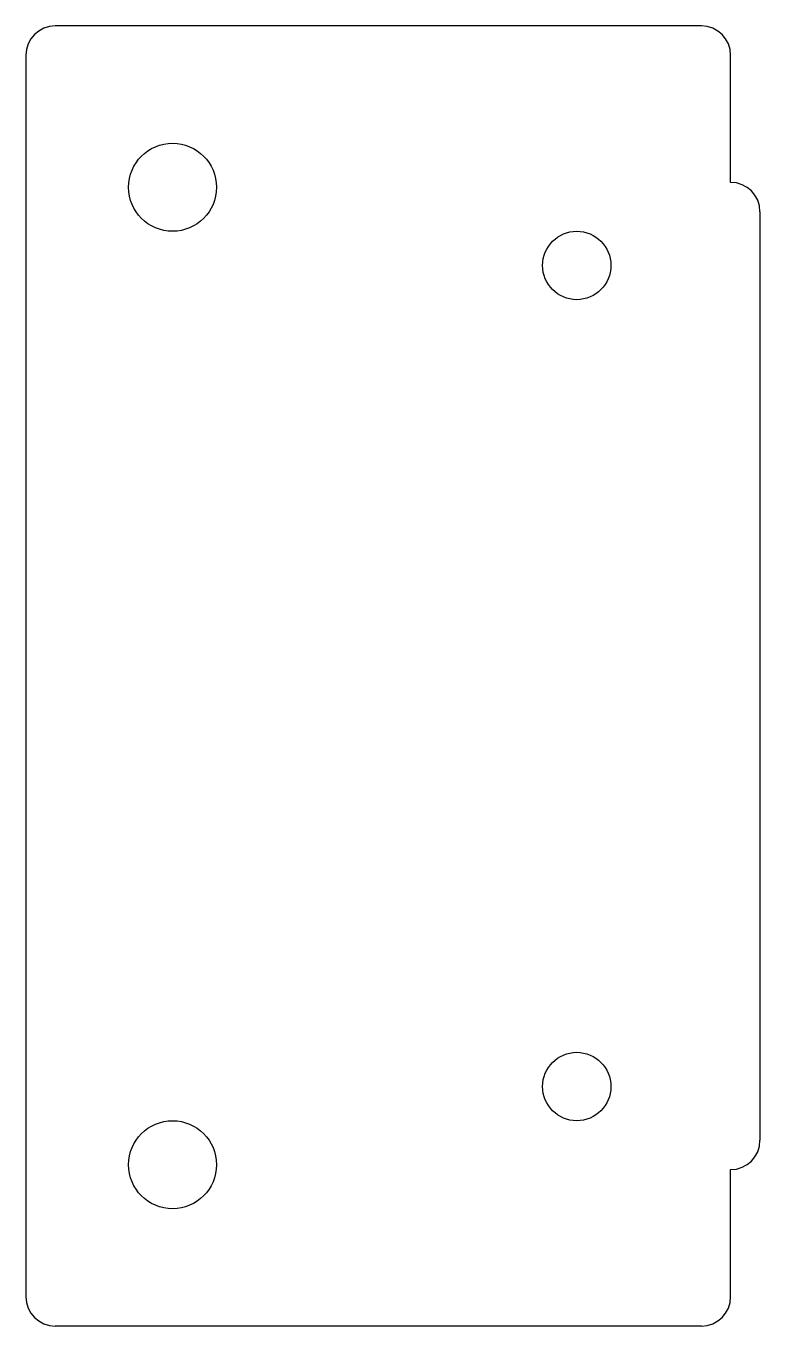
# Model space of a CAD drawing. Header units: millimetres. Extents: x -35 to 40, y -66 to 66.
import ezdxf

# ---------------------------------------------------------------- set-up
doc = ezdxf.new("R2010")
doc.units = ezdxf.units.MM

msp = doc.modelspace()

# ---------------------------------------------------------------- linework, layer by layer
at = {"color": 7, "linetype": 'Continuous', "lineweight": 25}
for p, q in [((34.12, 66.5), (-32, 66.5)), ((-35, 63.5), (-35, -63.5)), ((37.12, 50.5), (37.12, 63.5)), ((40.12, 47.5), (40.12, -47.5)), ((37.12, -63.5), (37.12, -50.5)), ((34.12, -66.5), (-32, -66.5))]:
    msp.add_line(p, q, dxfattribs=at)
for centre, radius in [((-20, 50), 4.5), ((21.37, 42), 3.5), ((21.37, -42), 3.5), ((-20, -50), 4.5)]:
    msp.add_circle(centre, radius, dxfattribs=at)
for centre, start, end in [((34.12, 63.5), 0, 90), ((-32, 63.5), 90, 180), ((37.12, 47.5), 0, 90), ((37.12, -47.5), 270, 0), ((-32, -63.5), 180, 270), ((34.12, -63.5), 270, 0)]:
    msp.add_arc(centre, 3, start, end, dxfattribs=at)

doc.saveas('drawing.dxf')
